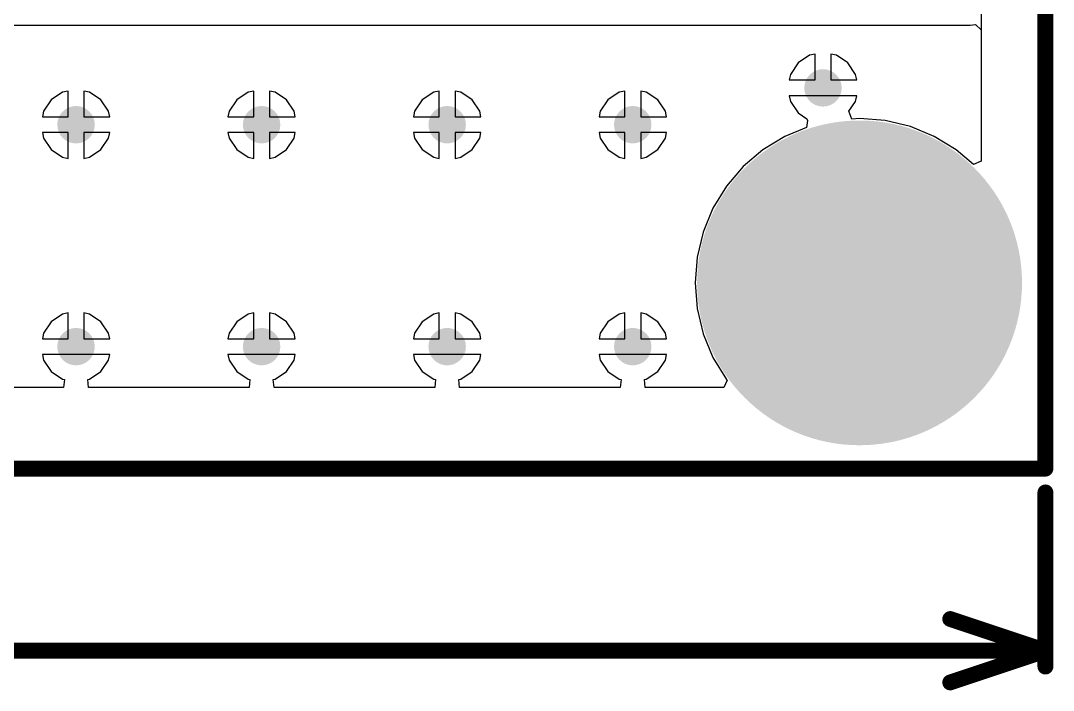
# Model space of a CAD drawing. Header units: millimetres. Extents: x -0.26 to 4.68, y -0.29 to 2.93.
# Drawn here: x 3.961 to 4.612, y -0.257 to 0.165 of the extents above; entities that cross this region are included whole.
import ezdxf

# ---------------------------------------------------------------- set-up
doc = ezdxf.new("R2010")
doc.units = ezdxf.units.MM
doc.header["$MEASUREMENT"] = 0
for name, color, linetype in [('BottomLayer', 5, 'Continuous'), ('BottomSolder', 6, 'Continuous'), ('Mechanical1', 6, 'Continuous'), ('Mechanical2', 216, 'Continuous'), ('MultiLayer', 9, 'Continuous'), ('PadHoleLayer', 156, 'Continuous'), ('TopLayer', 1, 'Continuous'), ('TopSolder', 216, 'Continuous'), ('ViaHoleLayer', 16, 'Continuous')]:
    doc.layers.add(name, color=color, linetype=linetype)

msp = doc.modelspace()

# ---------------------------------------------------------------- hatches: boundary and pattern name
at = {"layer": 'BottomLayer'}
h = msp.add_hatch(color=5, dxfattribs=at)
edge = h.paths.add_edge_path()
edge.add_arc((4.467, 0.123), 0.01181, 0, 360)
h = msp.add_hatch(color=5, dxfattribs=at)
edge = h.paths.add_edge_path()
edge.add_arc((3.99605, 0.09977), 0.01181, 0, 360)
h = msp.add_hatch(color=5, dxfattribs=at)
edge = h.paths.add_edge_path()
edge.add_arc((4.11305, 0.09977), 0.01181, 0, 360)
h = msp.add_hatch(color=5, dxfattribs=at)
edge = h.paths.add_edge_path()
edge.add_arc((4.23005, 0.09977), 0.01181, 0, 360)
h = msp.add_hatch(color=5, dxfattribs=at)
edge = h.paths.add_edge_path()
edge.add_arc((4.34705, 0.09977), 0.01181, 0, 360)
h = msp.add_hatch(color=5, dxfattribs=at)
edge = h.paths.add_edge_path()
edge.add_arc((4.49005, 0), 0.09843, 0, 360)
h = msp.add_hatch(color=5, dxfattribs=at)
edge = h.paths.add_edge_path()
edge.add_arc((3.99605, -0.04023), 0.01181, 0, 360)
h = msp.add_hatch(color=5, dxfattribs=at)
edge = h.paths.add_edge_path()
edge.add_arc((4.11305, -0.04023), 0.01181, 0, 360)
h = msp.add_hatch(color=5, dxfattribs=at)
edge = h.paths.add_edge_path()
edge.add_arc((4.23005, -0.04023), 0.01181, 0, 360)
h = msp.add_hatch(color=5, dxfattribs=at)
edge = h.paths.add_edge_path()
edge.add_arc((4.34705, -0.04023), 0.01181, 0, 360)
at = {"layer": 'BottomSolder'}
h = msp.add_hatch(color=6, dxfattribs=at)
edge = h.paths.add_edge_path()
edge.add_arc((4.467, 0.123), 0.00591, 0, 360)
h = msp.add_hatch(color=6, dxfattribs=at)
edge = h.paths.add_edge_path()
edge.add_arc((3.99605, 0.09977), 0.00591, 0, 360)
h = msp.add_hatch(color=6, dxfattribs=at)
edge = h.paths.add_edge_path()
edge.add_arc((4.11305, 0.09977), 0.00591, 0, 360)
h = msp.add_hatch(color=6, dxfattribs=at)
edge = h.paths.add_edge_path()
edge.add_arc((4.23005, 0.09977), 0.00591, 0, 360)
h = msp.add_hatch(color=6, dxfattribs=at)
edge = h.paths.add_edge_path()
edge.add_arc((4.34705, 0.09977), 0.00591, 0, 360)
h = msp.add_hatch(color=6, dxfattribs=at)
edge = h.paths.add_edge_path()
edge.add_arc((4.49005, 0), 0.10243, 0, 360)
h = msp.add_hatch(color=6, dxfattribs=at)
edge = h.paths.add_edge_path()
edge.add_arc((3.99605, -0.04023), 0.00591, 0, 360)
h = msp.add_hatch(color=6, dxfattribs=at)
edge = h.paths.add_edge_path()
edge.add_arc((4.11305, -0.04023), 0.00591, 0, 360)
h = msp.add_hatch(color=6, dxfattribs=at)
edge = h.paths.add_edge_path()
edge.add_arc((4.23005, -0.04023), 0.00591, 0, 360)
h = msp.add_hatch(color=6, dxfattribs=at)
edge = h.paths.add_edge_path()
edge.add_arc((4.34705, -0.04023), 0.00591, 0, 360)
at = {"layer": 'MultiLayer'}
h = msp.add_hatch(color=9, dxfattribs=at)
edge = h.paths.add_edge_path()
edge.add_arc((4.49005, 0), 0.09843, 0, 360)
at = {"layer": 'PadHoleLayer'}
h = msp.add_hatch(color=156, dxfattribs=at)
edge = h.paths.add_edge_path()
edge.add_arc((4.49005, 0), 0.06102, 0, 360)
at = {"layer": 'TopLayer'}
h = msp.add_hatch(color=1, dxfattribs=at)
edge = h.paths.add_edge_path()
edge.add_arc((4.467, 0.123), 0.01181, 0, 360)
h = msp.add_hatch(color=1, dxfattribs=at)
edge = h.paths.add_edge_path()
edge.add_arc((3.99605, 0.09977), 0.01181, 0, 360)
h = msp.add_hatch(color=1, dxfattribs=at)
edge = h.paths.add_edge_path()
edge.add_arc((4.11305, 0.09977), 0.01181, 0, 360)
h = msp.add_hatch(color=1, dxfattribs=at)
edge = h.paths.add_edge_path()
edge.add_arc((4.23005, 0.09977), 0.01181, 0, 360)
h = msp.add_hatch(color=1, dxfattribs=at)
edge = h.paths.add_edge_path()
edge.add_arc((4.34705, 0.09977), 0.01181, 0, 360)
h = msp.add_hatch(color=1, dxfattribs=at)
edge = h.paths.add_edge_path()
edge.add_arc((4.49005, 0), 0.09843, 0, 360)
h = msp.add_hatch(color=1, dxfattribs=at)
edge = h.paths.add_edge_path()
edge.add_arc((3.99605, -0.04023), 0.01181, 0, 360)
h = msp.add_hatch(color=1, dxfattribs=at)
edge = h.paths.add_edge_path()
edge.add_arc((4.11305, -0.04023), 0.01181, 0, 360)
h = msp.add_hatch(color=1, dxfattribs=at)
edge = h.paths.add_edge_path()
edge.add_arc((4.23005, -0.04023), 0.01181, 0, 360)
h = msp.add_hatch(color=1, dxfattribs=at)
edge = h.paths.add_edge_path()
edge.add_arc((4.34705, -0.04023), 0.01181, 0, 360)
at = {"layer": 'TopSolder'}
h = msp.add_hatch(color=216, dxfattribs=at)
edge = h.paths.add_edge_path()
edge.add_arc((4.467, 0.123), 0.00591, 0, 360)
h = msp.add_hatch(color=216, dxfattribs=at)
edge = h.paths.add_edge_path()
edge.add_arc((3.99605, 0.09977), 0.00591, 0, 360)
h = msp.add_hatch(color=216, dxfattribs=at)
edge = h.paths.add_edge_path()
edge.add_arc((4.11305, 0.09977), 0.00591, 0, 360)
h = msp.add_hatch(color=216, dxfattribs=at)
edge = h.paths.add_edge_path()
edge.add_arc((4.23005, 0.09977), 0.00591, 0, 360)
h = msp.add_hatch(color=216, dxfattribs=at)
edge = h.paths.add_edge_path()
edge.add_arc((4.34705, 0.09977), 0.00591, 0, 360)
h = msp.add_hatch(color=216, dxfattribs=at)
edge = h.paths.add_edge_path()
edge.add_arc((4.49005, 0), 0.10243, 0, 360)
h = msp.add_hatch(color=216, dxfattribs=at)
edge = h.paths.add_edge_path()
edge.add_arc((3.99605, -0.04023), 0.00591, 0, 360)
h = msp.add_hatch(color=216, dxfattribs=at)
edge = h.paths.add_edge_path()
edge.add_arc((4.11305, -0.04023), 0.00591, 0, 360)
h = msp.add_hatch(color=216, dxfattribs=at)
edge = h.paths.add_edge_path()
edge.add_arc((4.23005, -0.04023), 0.00591, 0, 360)
h = msp.add_hatch(color=216, dxfattribs=at)
edge = h.paths.add_edge_path()
edge.add_arc((4.34705, -0.04023), 0.00591, 0, 360)
at = {"layer": 'ViaHoleLayer'}
h = msp.add_hatch(color=16, dxfattribs=at)
edge = h.paths.add_edge_path()
edge.add_arc((4.467, 0.123), 0.00591, 0, 360)
h = msp.add_hatch(color=16, dxfattribs=at)
edge = h.paths.add_edge_path()
edge.add_arc((3.99605, 0.09977), 0.00591, 0, 360)
h = msp.add_hatch(color=16, dxfattribs=at)
edge = h.paths.add_edge_path()
edge.add_arc((4.11305, 0.09977), 0.00591, 0, 360)
h = msp.add_hatch(color=16, dxfattribs=at)
edge = h.paths.add_edge_path()
edge.add_arc((4.23005, 0.09977), 0.00591, 0, 360)
h = msp.add_hatch(color=16, dxfattribs=at)
edge = h.paths.add_edge_path()
edge.add_arc((4.34705, 0.09977), 0.00591, 0, 360)
h = msp.add_hatch(color=16, dxfattribs=at)
edge = h.paths.add_edge_path()
edge.add_arc((3.99605, -0.04023), 0.00591, 0, 360)
h = msp.add_hatch(color=16, dxfattribs=at)
edge = h.paths.add_edge_path()
edge.add_arc((4.11305, -0.04023), 0.00591, 0, 360)
h = msp.add_hatch(color=16, dxfattribs=at)
edge = h.paths.add_edge_path()
edge.add_arc((4.23005, -0.04023), 0.00591, 0, 360)
h = msp.add_hatch(color=16, dxfattribs=at)
edge = h.paths.add_edge_path()
edge.add_arc((4.34705, -0.04023), 0.00591, 0, 360)

# ---------------------------------------------------------------- linework, layer by layer
at = {"layer": 'BottomLayer'}
for p, q in [((4.56682, 1.20156), (4.56682, 0.07684)), ((4.45849, 0.14355), (4.45128, 0.13872)), ((4.462, 0.14424), (4.45849, 0.14355)), ((4.462, 0.128), (4.462, 0.14424)), ((4.47551, 0.14355), (4.472, 0.14424)), ((4.472, 0.14424), (4.472, 0.128)), ((4.48272, 0.13872), (4.47551, 0.14355)), ((4.45128, 0.13872), (4.44645, 0.13151)), ((4.48755, 0.13151), (4.48272, 0.13872)), ((4.44645, 0.13151), (4.44576, 0.128)), ((4.48824, 0.128), (4.48755, 0.13151)), ((4.44576, 0.128), (4.462, 0.128)), ((4.472, 0.128), (4.48824, 0.128)), ((3.98754, 0.12032), (3.98033, 0.1155)), ((3.99105, 0.12101), (3.98754, 0.12032)), ((3.99105, 0.10477), (3.99105, 0.12101)), ((4.00456, 0.12032), (4.00105, 0.12101)), ((4.00105, 0.12101), (4.00105, 0.10477)), ((4.01178, 0.1155), (4.00456, 0.12032)), ((4.10454, 0.12032), (4.09733, 0.1155)), ((4.10805, 0.12101), (4.10454, 0.12032)), ((4.10805, 0.10477), (4.10805, 0.12101)), ((4.12156, 0.12032), (4.11805, 0.12101)), ((4.11805, 0.12101), (4.11805, 0.10477)), ((4.12878, 0.1155), (4.12156, 0.12032)), ((4.22154, 0.12032), (4.21433, 0.1155)), ((4.22505, 0.12101), (4.22154, 0.12032)), ((4.22505, 0.10477), (4.22505, 0.12101)), ((4.23856, 0.12032), (4.23505, 0.12101)), ((4.23505, 0.12101), (4.23505, 0.10477)), ((4.24578, 0.1155), (4.23856, 0.12032)), ((4.33854, 0.12032), (4.33133, 0.1155)), ((4.34205, 0.12101), (4.33854, 0.12032)), ((4.34205, 0.10477), (4.34205, 0.12101)), ((4.35556, 0.12032), (4.35205, 0.12101)), ((4.35205, 0.12101), (4.35205, 0.10477)), ((4.36278, 0.1155), (4.35556, 0.12032)), ((4.48824, 0.118), (4.44576, 0.118)), ((4.44576, 0.118), (4.44645, 0.11449)), ((4.48755, 0.11449), (4.48824, 0.118)), ((3.98033, 0.1155), (3.97551, 0.10828)), ((4.0166, 0.10828), (4.01178, 0.1155)), ((4.09733, 0.1155), (4.09251, 0.10828)), ((4.1336, 0.10828), (4.12878, 0.1155)), ((4.21433, 0.1155), (4.20951, 0.10828)), ((4.2506, 0.10828), (4.24578, 0.1155)), ((4.33133, 0.1155), (4.32651, 0.10828)), ((4.3676, 0.10828), (4.36278, 0.1155)), ((4.44645, 0.11449), (4.45128, 0.10728)), ((4.48337, 0.10823), (4.48755, 0.11449)), ((3.97551, 0.10828), (3.97481, 0.10477)), ((3.97481, 0.10477), (3.99105, 0.10477)), ((4.00105, 0.10477), (4.0173, 0.10477)), ((4.0173, 0.10477), (4.0166, 0.10828)), ((4.09251, 0.10828), (4.09181, 0.10477)), ((4.09181, 0.10477), (4.10805, 0.10477)), ((4.11805, 0.10477), (4.1343, 0.10477)), ((4.1343, 0.10477), (4.1336, 0.10828)), ((4.20951, 0.10828), (4.20881, 0.10477)), ((4.20881, 0.10477), (4.22505, 0.10477)), ((4.23505, 0.10477), (4.2513, 0.10477)), ((4.2513, 0.10477), (4.2506, 0.10828)), ((4.32651, 0.10828), (4.32581, 0.10477)), ((4.32581, 0.10477), (4.34205, 0.10477)), ((4.35205, 0.10477), (4.3683, 0.10477)), ((4.3683, 0.10477), (4.3676, 0.10828)), ((4.45128, 0.10728), (4.45687, 0.10354)), ((4.48518, 0.10336), (4.48337, 0.10823)), ((4.45665, 0.09811), (4.44296, 0.09244)), ((4.45714, 0.10237), (4.45665, 0.09811)), ((4.45687, 0.10354), (4.45714, 0.10237)), ((4.49005, 0.10375), (4.48518, 0.10336)), ((4.50628, 0.10247), (4.49005, 0.10375)), ((4.52211, 0.09867), (4.50628, 0.10247)), ((4.53715, 0.09244), (4.52211, 0.09867)), ((3.99105, 0.09477), (3.97481, 0.09477)), ((3.97481, 0.09477), (3.97551, 0.09126)), ((3.97551, 0.09126), (3.98033, 0.08405)), ((3.99105, 0.07853), (3.99105, 0.09477)), ((4.0173, 0.09477), (4.00105, 0.09477)), ((4.00105, 0.09477), (4.00105, 0.07853)), ((4.01178, 0.08405), (4.0166, 0.09126)), ((4.0166, 0.09126), (4.0173, 0.09477)), ((4.10805, 0.09477), (4.09181, 0.09477)), ((4.09181, 0.09477), (4.09251, 0.09126)), ((4.09251, 0.09126), (4.09733, 0.08405)), ((4.10805, 0.07853), (4.10805, 0.09477)), ((4.1343, 0.09477), (4.11805, 0.09477)), ((4.11805, 0.09477), (4.11805, 0.07853)), ((4.12878, 0.08405), (4.1336, 0.09126)), ((4.1336, 0.09126), (4.1343, 0.09477)), ((4.22505, 0.09477), (4.20881, 0.09477)), ((4.20881, 0.09477), (4.20951, 0.09126)), ((4.20951, 0.09126), (4.21433, 0.08405)), ((4.22505, 0.07853), (4.22505, 0.09477)), ((4.2513, 0.09477), (4.23505, 0.09477)), ((4.23505, 0.09477), (4.23505, 0.07853)), ((4.24578, 0.08405), (4.2506, 0.09126)), ((4.2506, 0.09126), (4.2513, 0.09477)), ((4.34205, 0.09477), (4.32581, 0.09477)), ((4.32581, 0.09477), (4.32651, 0.09126)), ((4.32651, 0.09126), (4.33133, 0.08405)), ((4.34205, 0.07853), (4.34205, 0.09477)), ((4.3683, 0.09477), (4.35205, 0.09477)), ((4.35205, 0.09477), (4.35205, 0.07853)), ((4.36278, 0.08405), (4.3676, 0.09126)), ((4.3676, 0.09126), (4.3683, 0.09477)), ((4.44296, 0.09244), (4.42908, 0.08393)), ((4.55103, 0.08393), (4.53715, 0.09244)), ((3.98033, 0.08405), (3.98754, 0.07923)), ((3.98754, 0.07923), (3.99105, 0.07853)), ((4.00105, 0.07853), (4.00456, 0.07923)), ((4.00456, 0.07923), (4.01178, 0.08405)), ((4.09733, 0.08405), (4.10454, 0.07923)), ((4.10454, 0.07923), (4.10805, 0.07853)), ((4.11805, 0.07853), (4.12156, 0.07923)), ((4.12156, 0.07923), (4.12878, 0.08405)), ((4.21433, 0.08405), (4.22154, 0.07923)), ((4.22154, 0.07923), (4.22505, 0.07853)), ((4.23505, 0.07853), (4.23856, 0.07923)), ((4.23856, 0.07923), (4.24578, 0.08405)), ((4.33133, 0.08405), (4.33854, 0.07923)), ((4.33854, 0.07923), (4.34205, 0.07853)), ((4.35205, 0.07853), (4.35556, 0.07923)), ((4.35556, 0.07923), (4.36278, 0.08405)), ((4.42908, 0.08393), (4.4167, 0.07336)), ((4.56182, 0.07472), (4.55103, 0.08393)), ((4.4167, 0.07336), (4.40612, 0.06098)), ((4.56682, 0.07684), (4.56182, 0.07472)), ((4.40612, 0.06098), (4.39762, 0.0471)), ((4.39762, 0.0471), (4.39139, 0.03206)), ((4.39139, 0.03206), (4.38759, 0.01623)), ((4.38759, 0.01623), (4.38631, 0)), ((4.38631, 0), (4.38759, -0.01623)), ((3.99105, -0.01899), (3.98754, -0.01968)), ((3.99105, -0.03523), (3.99105, -0.01899)), ((4.00456, -0.01968), (4.00105, -0.01899)), ((4.00105, -0.01899), (4.00105, -0.03523)), ((4.10805, -0.01899), (4.10454, -0.01968)), ((4.10805, -0.03523), (4.10805, -0.01899)), ((4.12156, -0.01968), (4.11805, -0.01899)), ((4.11805, -0.01899), (4.11805, -0.03523)), ((4.22505, -0.01899), (4.22154, -0.01968)), ((4.22505, -0.03523), (4.22505, -0.01899)), ((4.23856, -0.01968), (4.23505, -0.01899)), ((4.23505, -0.01899), (4.23505, -0.03523)), ((4.34205, -0.01899), (4.33854, -0.01968)), ((4.34205, -0.03523), (4.34205, -0.01899)), ((4.35556, -0.01968), (4.35205, -0.01899)), ((4.35205, -0.01899), (4.35205, -0.03523)), ((4.38759, -0.01623), (4.39139, -0.03206)), ((3.98033, -0.0245), (3.97551, -0.03172)), ((3.98754, -0.01968), (3.98033, -0.0245)), ((4.01178, -0.0245), (4.00456, -0.01968)), ((4.0166, -0.03172), (4.01178, -0.0245)), ((4.09733, -0.0245), (4.09251, -0.03172)), ((4.10454, -0.01968), (4.09733, -0.0245)), ((4.12878, -0.0245), (4.12156, -0.01968)), ((4.1336, -0.03172), (4.12878, -0.0245)), ((4.21433, -0.0245), (4.20951, -0.03172)), ((4.22154, -0.01968), (4.21433, -0.0245)), ((4.24578, -0.0245), (4.23856, -0.01968)), ((4.2506, -0.03172), (4.24578, -0.0245)), ((4.33133, -0.0245), (4.32651, -0.03172)), ((4.33854, -0.01968), (4.33133, -0.0245)), ((4.36278, -0.0245), (4.35556, -0.01968)), ((4.3676, -0.03172), (4.36278, -0.0245)), ((3.97551, -0.03172), (3.97481, -0.03523)), ((4.0173, -0.03523), (4.0166, -0.03172)), ((4.09251, -0.03172), (4.09181, -0.03523)), ((4.1343, -0.03523), (4.1336, -0.03172)), ((4.20951, -0.03172), (4.20881, -0.03523)), ((4.2513, -0.03523), (4.2506, -0.03172)), ((4.32651, -0.03172), (4.32581, -0.03523)), ((4.3683, -0.03523), (4.3676, -0.03172)), ((4.39139, -0.03206), (4.39762, -0.0471)), ((3.97481, -0.03523), (3.99105, -0.03523)), ((4.00105, -0.03523), (4.0173, -0.03523)), ((4.09181, -0.03523), (4.10805, -0.03523)), ((4.11805, -0.03523), (4.1343, -0.03523)), ((4.20881, -0.03523), (4.22505, -0.03523)), ((4.23505, -0.03523), (4.2513, -0.03523)), ((4.32581, -0.03523), (4.34205, -0.03523)), ((4.35205, -0.03523), (4.3683, -0.03523)), ((4.0173, -0.04523), (3.97481, -0.04523)), ((3.97481, -0.04523), (3.97551, -0.04874)), ((4.0166, -0.04874), (4.0173, -0.04523)), ((4.1343, -0.04523), (4.09181, -0.04523)), ((4.09181, -0.04523), (4.09251, -0.04874)), ((4.1336, -0.04874), (4.1343, -0.04523)), ((4.2513, -0.04523), (4.20881, -0.04523)), ((4.20881, -0.04523), (4.20951, -0.04874)), ((4.2506, -0.04874), (4.2513, -0.04523)), ((4.3683, -0.04523), (4.32581, -0.04523)), ((4.32581, -0.04523), (4.32651, -0.04874)), ((4.3676, -0.04874), (4.3683, -0.04523)), ((3.97551, -0.04874), (3.98033, -0.05595)), ((4.01178, -0.05595), (4.0166, -0.04874)), ((4.09251, -0.04874), (4.09733, -0.05595)), ((4.12878, -0.05595), (4.1336, -0.04874)), ((4.20951, -0.04874), (4.21433, -0.05595)), ((4.24578, -0.05595), (4.2506, -0.04874)), ((4.32651, -0.04874), (4.33133, -0.05595)), ((4.36278, -0.05595), (4.3676, -0.04874)), ((4.39762, -0.0471), (4.40612, -0.06098)), ((3.98033, -0.05595), (3.98754, -0.06077)), ((4.00456, -0.06077), (4.01178, -0.05595)), ((4.09733, -0.05595), (4.10454, -0.06077)), ((4.12156, -0.06077), (4.12878, -0.05595)), ((4.21433, -0.05595), (4.22154, -0.06077)), ((4.23856, -0.06077), (4.24578, -0.05595)), ((4.33133, -0.05595), (4.33854, -0.06077)), ((4.35556, -0.06077), (4.36278, -0.05595)), ((3.98754, -0.06077), (3.98868, -0.061)), ((3.98868, -0.061), (3.98819, -0.066)), ((4.00343, -0.061), (4.00456, -0.06077)), ((4.00392, -0.066), (4.00343, -0.061)), ((4.10454, -0.06077), (4.10568, -0.061)), ((4.10568, -0.061), (4.10519, -0.066)), ((4.12043, -0.061), (4.12156, -0.06077)), ((4.12092, -0.066), (4.12043, -0.061)), ((4.22154, -0.06077), (4.22268, -0.061)), ((4.22268, -0.061), (4.22219, -0.066)), ((4.23743, -0.061), (4.23856, -0.06077)), ((4.23792, -0.066), (4.23743, -0.061)), ((4.33854, -0.06077), (4.33968, -0.061)), ((4.33968, -0.061), (4.33919, -0.066)), ((4.35443, -0.061), (4.35556, -0.06077)), ((4.35492, -0.066), (4.35443, -0.061)), ((4.40653, -0.06146), (4.40444, -0.066)), ((4.40612, -0.06098), (4.40653, -0.06146)), ((3.98819, -0.066), (3.88692, -0.066)), ((4.10519, -0.066), (4.00392, -0.066)), ((4.22219, -0.066), (4.12092, -0.066)), ((4.33919, -0.066), (4.23792, -0.066)), ((4.40444, -0.066), (4.35492, -0.066))]:
    msp.add_line(p, q, dxfattribs=at)
at = {"layer": 'Mechanical1', "const_width": 0.01}
for points in [[(4.60723, -0.24205), (4.60723, -0.13218)], [(4.54723, -0.21205), (4.60723, -0.23205)], [(2.50994, -0.23205), (4.60723, -0.23205)], [(4.54723, -0.25205), (4.60723, -0.23205)]]:
    msp.add_lwpolyline(points, dxfattribs=at)
at = {"layer": 'Mechanical1', "const_width": 0.005}
for points in [[(4.60473, -0.13218, 1), (4.60973, -0.13218, 1)], [(4.54473, -0.21205, 1), (4.54973, -0.21205, 1)], [(4.60473, -0.23205, 1), (4.60973, -0.23205, 1)], [(4.60473, -0.23205, 1), (4.60973, -0.23205, 1)], [(4.60473, -0.23205, 1), (4.60973, -0.23205, 1)], [(4.60473, -0.24205, 1), (4.60973, -0.24205, 1)], [(4.54473, -0.25205, 1), (4.54973, -0.25205, 1)]]:
    msp.add_lwpolyline(points, format="xyb", close=True, dxfattribs=at)
at = {"layer": 'Mechanical2', "const_width": 0.01}
for points in [[(4.60723, 2.87495), (4.60723, -0.11718)], [(-0.11718, -0.11718), (4.60723, -0.11718)]]:
    msp.add_lwpolyline(points, dxfattribs=at)
at = {"layer": 'Mechanical2', "const_width": 0.005}
msp.add_lwpolyline([(4.60473, -0.11718, 1), (4.60973, -0.11718, 1)], format="xyb", close=True, dxfattribs=at)
msp.add_lwpolyline([(4.60473, -0.11718, 1), (4.60973, -0.11718, 1)], format="xyb", close=True, dxfattribs=at)
at = {"layer": 'TopLayer'}
for p, q in [((4.55982, 0.16247), (4.56306, 0.1629)), ((4.56306, 0.1629), (4.56682, 0.1596)), ((0.56482, 0.16247), (4.55982, 0.16247)), ((4.56682, 0.1596), (4.56682, 0.07684)), ((4.45849, 0.14355), (4.45128, 0.13872)), ((4.462, 0.14424), (4.45849, 0.14355)), ((4.462, 0.128), (4.462, 0.14424)), ((4.47551, 0.14355), (4.472, 0.14424)), ((4.472, 0.14424), (4.472, 0.128)), ((4.48272, 0.13872), (4.47551, 0.14355)), ((4.45128, 0.13872), (4.44645, 0.13151)), ((4.48755, 0.13151), (4.48272, 0.13872)), ((4.44645, 0.13151), (4.44576, 0.128)), ((4.48824, 0.128), (4.48755, 0.13151)), ((4.44576, 0.128), (4.462, 0.128)), ((4.472, 0.128), (4.48824, 0.128)), ((3.98754, 0.12032), (3.98033, 0.1155)), ((3.99105, 0.12101), (3.98754, 0.12032)), ((3.99105, 0.10477), (3.99105, 0.12101)), ((4.00456, 0.12032), (4.00105, 0.12101)), ((4.00105, 0.12101), (4.00105, 0.10477)), ((4.01178, 0.1155), (4.00456, 0.12032)), ((4.10454, 0.12032), (4.09733, 0.1155)), ((4.10805, 0.12101), (4.10454, 0.12032)), ((4.10805, 0.10477), (4.10805, 0.12101)), ((4.12156, 0.12032), (4.11805, 0.12101)), ((4.11805, 0.12101), (4.11805, 0.10477)), ((4.12878, 0.1155), (4.12156, 0.12032)), ((4.22154, 0.12032), (4.21433, 0.1155)), ((4.22505, 0.12101), (4.22154, 0.12032)), ((4.22505, 0.10477), (4.22505, 0.12101)), ((4.23856, 0.12032), (4.23505, 0.12101)), ((4.23505, 0.12101), (4.23505, 0.10477)), ((4.24578, 0.1155), (4.23856, 0.12032)), ((4.33854, 0.12032), (4.33133, 0.1155)), ((4.34205, 0.12101), (4.33854, 0.12032)), ((4.34205, 0.10477), (4.34205, 0.12101)), ((4.35556, 0.12032), (4.35205, 0.12101)), ((4.35205, 0.12101), (4.35205, 0.10477)), ((4.36278, 0.1155), (4.35556, 0.12032)), ((4.48824, 0.118), (4.44576, 0.118)), ((4.44576, 0.118), (4.44645, 0.11449)), ((4.48755, 0.11449), (4.48824, 0.118)), ((3.98033, 0.1155), (3.97551, 0.10828)), ((4.0166, 0.10828), (4.01178, 0.1155)), ((4.09733, 0.1155), (4.09251, 0.10828)), ((4.1336, 0.10828), (4.12878, 0.1155)), ((4.21433, 0.1155), (4.20951, 0.10828)), ((4.2506, 0.10828), (4.24578, 0.1155)), ((4.33133, 0.1155), (4.32651, 0.10828)), ((4.3676, 0.10828), (4.36278, 0.1155)), ((4.44645, 0.11449), (4.45128, 0.10728)), ((4.48337, 0.10823), (4.48755, 0.11449)), ((3.97551, 0.10828), (3.97481, 0.10477)), ((3.97481, 0.10477), (3.99105, 0.10477)), ((4.00105, 0.10477), (4.0173, 0.10477)), ((4.0173, 0.10477), (4.0166, 0.10828)), ((4.09251, 0.10828), (4.09181, 0.10477)), ((4.09181, 0.10477), (4.10805, 0.10477)), ((4.11805, 0.10477), (4.1343, 0.10477)), ((4.1343, 0.10477), (4.1336, 0.10828)), ((4.20951, 0.10828), (4.20881, 0.10477)), ((4.20881, 0.10477), (4.22505, 0.10477)), ((4.23505, 0.10477), (4.2513, 0.10477)), ((4.2513, 0.10477), (4.2506, 0.10828)), ((4.32651, 0.10828), (4.32581, 0.10477)), ((4.32581, 0.10477), (4.34205, 0.10477)), ((4.35205, 0.10477), (4.3683, 0.10477)), ((4.3683, 0.10477), (4.3676, 0.10828)), ((4.45128, 0.10728), (4.45687, 0.10354)), ((4.48518, 0.10336), (4.48337, 0.10823)), ((4.45665, 0.09811), (4.44296, 0.09244)), ((4.45714, 0.10237), (4.45665, 0.09811)), ((4.45687, 0.10354), (4.45714, 0.10237)), ((4.49005, 0.10375), (4.48518, 0.10336)), ((4.50628, 0.10247), (4.49005, 0.10375)), ((4.52211, 0.09867), (4.50628, 0.10247)), ((4.53715, 0.09244), (4.52211, 0.09867)), ((3.99105, 0.09477), (3.97481, 0.09477)), ((3.97481, 0.09477), (3.97551, 0.09126)), ((3.97551, 0.09126), (3.98033, 0.08405)), ((3.99105, 0.07853), (3.99105, 0.09477)), ((4.0173, 0.09477), (4.00105, 0.09477)), ((4.00105, 0.09477), (4.00105, 0.07853)), ((4.01178, 0.08405), (4.0166, 0.09126)), ((4.0166, 0.09126), (4.0173, 0.09477)), ((4.10805, 0.09477), (4.09181, 0.09477)), ((4.09181, 0.09477), (4.09251, 0.09126)), ((4.09251, 0.09126), (4.09733, 0.08405)), ((4.10805, 0.07853), (4.10805, 0.09477)), ((4.1343, 0.09477), (4.11805, 0.09477)), ((4.11805, 0.09477), (4.11805, 0.07853)), ((4.12878, 0.08405), (4.1336, 0.09126)), ((4.1336, 0.09126), (4.1343, 0.09477)), ((4.22505, 0.09477), (4.20881, 0.09477)), ((4.20881, 0.09477), (4.20951, 0.09126)), ((4.20951, 0.09126), (4.21433, 0.08405)), ((4.22505, 0.07853), (4.22505, 0.09477)), ((4.2513, 0.09477), (4.23505, 0.09477)), ((4.23505, 0.09477), (4.23505, 0.07853)), ((4.24578, 0.08405), (4.2506, 0.09126)), ((4.2506, 0.09126), (4.2513, 0.09477)), ((4.34205, 0.09477), (4.32581, 0.09477)), ((4.32581, 0.09477), (4.32651, 0.09126)), ((4.32651, 0.09126), (4.33133, 0.08405)), ((4.34205, 0.07853), (4.34205, 0.09477)), ((4.3683, 0.09477), (4.35205, 0.09477)), ((4.35205, 0.09477), (4.35205, 0.07853)), ((4.36278, 0.08405), (4.3676, 0.09126)), ((4.3676, 0.09126), (4.3683, 0.09477)), ((4.44296, 0.09244), (4.42908, 0.08393)), ((4.55103, 0.08393), (4.53715, 0.09244)), ((3.98033, 0.08405), (3.98754, 0.07923)), ((3.98754, 0.07923), (3.99105, 0.07853)), ((4.00105, 0.07853), (4.00456, 0.07923)), ((4.00456, 0.07923), (4.01178, 0.08405)), ((4.09733, 0.08405), (4.10454, 0.07923)), ((4.10454, 0.07923), (4.10805, 0.07853)), ((4.11805, 0.07853), (4.12156, 0.07923)), ((4.12156, 0.07923), (4.12878, 0.08405)), ((4.21433, 0.08405), (4.22154, 0.07923)), ((4.22154, 0.07923), (4.22505, 0.07853)), ((4.23505, 0.07853), (4.23856, 0.07923)), ((4.23856, 0.07923), (4.24578, 0.08405)), ((4.33133, 0.08405), (4.33854, 0.07923)), ((4.33854, 0.07923), (4.34205, 0.07853)), ((4.35205, 0.07853), (4.35556, 0.07923)), ((4.35556, 0.07923), (4.36278, 0.08405)), ((4.42908, 0.08393), (4.4167, 0.07336)), ((4.56182, 0.07472), (4.55103, 0.08393)), ((4.4167, 0.07336), (4.40612, 0.06098)), ((4.56682, 0.07684), (4.56182, 0.07472)), ((4.40612, 0.06098), (4.39762, 0.0471)), ((4.39762, 0.0471), (4.39139, 0.03206)), ((4.39139, 0.03206), (4.38759, 0.01623)), ((4.38759, 0.01623), (4.38631, 0)), ((4.38631, 0), (4.38759, -0.01623)), ((3.99105, -0.01899), (3.98754, -0.01968)), ((3.99105, -0.03523), (3.99105, -0.01899)), ((4.00456, -0.01968), (4.00105, -0.01899)), ((4.00105, -0.01899), (4.00105, -0.03523)), ((4.10805, -0.01899), (4.10454, -0.01968)), ((4.10805, -0.03523), (4.10805, -0.01899)), ((4.12156, -0.01968), (4.11805, -0.01899)), ((4.11805, -0.01899), (4.11805, -0.03523)), ((4.22505, -0.01899), (4.22154, -0.01968)), ((4.22505, -0.03523), (4.22505, -0.01899)), ((4.23856, -0.01968), (4.23505, -0.01899)), ((4.23505, -0.01899), (4.23505, -0.03523)), ((4.34205, -0.01899), (4.33854, -0.01968)), ((4.34205, -0.03523), (4.34205, -0.01899)), ((4.35556, -0.01968), (4.35205, -0.01899)), ((4.35205, -0.01899), (4.35205, -0.03523)), ((4.38759, -0.01623), (4.39139, -0.03206)), ((3.98033, -0.0245), (3.97551, -0.03172)), ((3.98754, -0.01968), (3.98033, -0.0245)), ((4.01178, -0.0245), (4.00456, -0.01968)), ((4.0166, -0.03172), (4.01178, -0.0245)), ((4.09733, -0.0245), (4.09251, -0.03172)), ((4.10454, -0.01968), (4.09733, -0.0245)), ((4.12878, -0.0245), (4.12156, -0.01968)), ((4.1336, -0.03172), (4.12878, -0.0245)), ((4.21433, -0.0245), (4.20951, -0.03172)), ((4.22154, -0.01968), (4.21433, -0.0245)), ((4.24578, -0.0245), (4.23856, -0.01968)), ((4.2506, -0.03172), (4.24578, -0.0245)), ((4.33133, -0.0245), (4.32651, -0.03172)), ((4.33854, -0.01968), (4.33133, -0.0245)), ((4.36278, -0.0245), (4.35556, -0.01968)), ((4.3676, -0.03172), (4.36278, -0.0245)), ((3.97551, -0.03172), (3.97481, -0.03523)), ((4.0173, -0.03523), (4.0166, -0.03172)), ((4.09251, -0.03172), (4.09181, -0.03523)), ((4.1343, -0.03523), (4.1336, -0.03172)), ((4.20951, -0.03172), (4.20881, -0.03523)), ((4.2513, -0.03523), (4.2506, -0.03172)), ((4.32651, -0.03172), (4.32581, -0.03523)), ((4.3683, -0.03523), (4.3676, -0.03172)), ((4.39139, -0.03206), (4.39762, -0.0471)), ((3.97481, -0.03523), (3.99105, -0.03523)), ((4.00105, -0.03523), (4.0173, -0.03523)), ((4.09181, -0.03523), (4.10805, -0.03523)), ((4.11805, -0.03523), (4.1343, -0.03523)), ((4.20881, -0.03523), (4.22505, -0.03523)), ((4.23505, -0.03523), (4.2513, -0.03523)), ((4.32581, -0.03523), (4.34205, -0.03523)), ((4.35205, -0.03523), (4.3683, -0.03523)), ((4.0173, -0.04523), (3.97481, -0.04523)), ((3.97481, -0.04523), (3.97551, -0.04874)), ((4.0166, -0.04874), (4.0173, -0.04523)), ((4.1343, -0.04523), (4.09181, -0.04523)), ((4.09181, -0.04523), (4.09251, -0.04874)), ((4.1336, -0.04874), (4.1343, -0.04523)), ((4.2513, -0.04523), (4.20881, -0.04523)), ((4.20881, -0.04523), (4.20951, -0.04874)), ((4.2506, -0.04874), (4.2513, -0.04523)), ((4.3683, -0.04523), (4.32581, -0.04523)), ((4.32581, -0.04523), (4.32651, -0.04874)), ((4.3676, -0.04874), (4.3683, -0.04523)), ((3.97551, -0.04874), (3.98033, -0.05595)), ((4.01178, -0.05595), (4.0166, -0.04874)), ((4.09251, -0.04874), (4.09733, -0.05595)), ((4.12878, -0.05595), (4.1336, -0.04874)), ((4.20951, -0.04874), (4.21433, -0.05595)), ((4.24578, -0.05595), (4.2506, -0.04874)), ((4.32651, -0.04874), (4.33133, -0.05595)), ((4.36278, -0.05595), (4.3676, -0.04874)), ((4.39762, -0.0471), (4.40612, -0.06098)), ((3.98033, -0.05595), (3.98754, -0.06077)), ((4.00456, -0.06077), (4.01178, -0.05595)), ((4.09733, -0.05595), (4.10454, -0.06077)), ((4.12156, -0.06077), (4.12878, -0.05595)), ((4.21433, -0.05595), (4.22154, -0.06077)), ((4.23856, -0.06077), (4.24578, -0.05595)), ((4.33133, -0.05595), (4.33854, -0.06077)), ((4.35556, -0.06077), (4.36278, -0.05595)), ((3.98754, -0.06077), (3.98868, -0.061)), ((3.98868, -0.061), (3.98819, -0.066)), ((4.00343, -0.061), (4.00456, -0.06077)), ((4.00392, -0.066), (4.00343, -0.061)), ((4.10454, -0.06077), (4.10568, -0.061)), ((4.10568, -0.061), (4.10519, -0.066)), ((4.12043, -0.061), (4.12156, -0.06077)), ((4.12092, -0.066), (4.12043, -0.061)), ((4.22154, -0.06077), (4.22268, -0.061)), ((4.22268, -0.061), (4.22219, -0.066)), ((4.23743, -0.061), (4.23856, -0.06077)), ((4.23792, -0.066), (4.23743, -0.061)), ((4.33854, -0.06077), (4.33968, -0.061)), ((4.33968, -0.061), (4.33919, -0.066)), ((4.35443, -0.061), (4.35556, -0.06077)), ((4.35492, -0.066), (4.35443, -0.061)), ((4.40653, -0.06146), (4.40444, -0.066)), ((4.40612, -0.06098), (4.40653, -0.06146)), ((3.98819, -0.066), (3.88692, -0.066)), ((4.10519, -0.066), (4.00392, -0.066)), ((4.22219, -0.066), (4.12092, -0.066)), ((4.33919, -0.066), (4.23792, -0.066)), ((4.40444, -0.066), (4.35492, -0.066))]:
    msp.add_line(p, q, dxfattribs=at)

doc.saveas('drawing.dxf')
